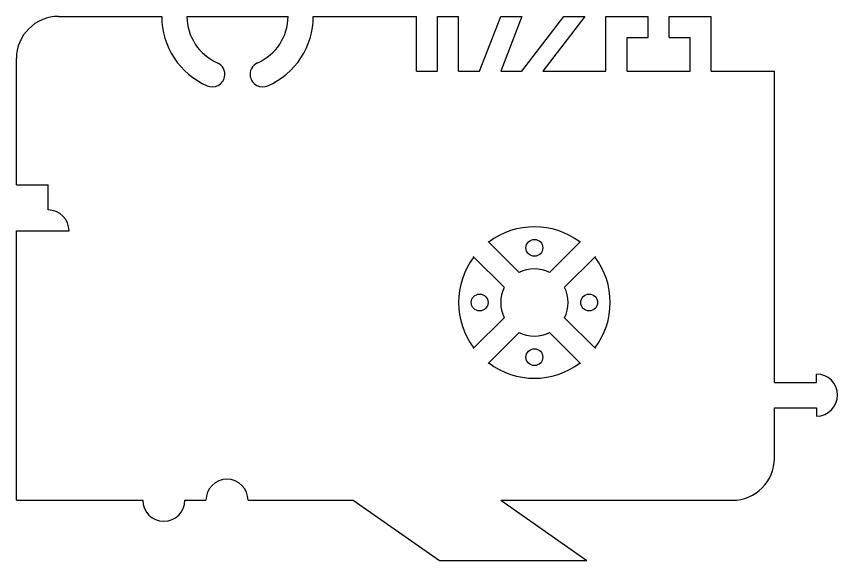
# Model space of a CAD drawing. Header units: millimetres. Extents: x 0 to 10993, y -927 to 3668.
# Drawn here: x 3766.3 to 3961.3, y 3538.6 to 3668 of the extents above; entities that cross this region are included whole.
import ezdxf

# ---------------------------------------------------------------- set-up
doc = ezdxf.new("R2010")
doc.units = ezdxf.units.MM
doc.header["$LTSCALE"] = 0.5

# ---------------------------------------------------------------- blocks, each defined once
blk = doc.blocks.new('*U43')
blk.add_circle((0, 0), 2)
blk = doc.blocks.new('*U44')
at = {"color": 0, "linetype": 'ByBlock', "lineweight": -2, "transparency": 16777216}
blk.add_blockref('*U43', (221.94, 3534.95), dxfattribs=at)
for p, rotation in [((208.94, 3521.95), 90), ((234.94, 3521.95), 270), ((221.94, 3508.95), 180)]:
    blk.add_blockref('*U43', p, dxfattribs=dict(at, rotation=rotation))

msp = doc.modelspace()

# ---------------------------------------------------------------- linework, layer by layer
for p, q in [((3776.29, 3667.97), (3800.79, 3667.97)), ((3806.79, 3667.97), (3830.79, 3667.97)), ((3836.79, 3667.97), (3861.29, 3667.97)), ((3861.29, 3654.97), (3861.29, 3667.97)), ((3866.29, 3654.97), (3866.29, 3667.97)), ((3866.29, 3667.97), (3871.29, 3667.97)), ((3871.29, 3654.97), (3871.29, 3667.97)), ((3876.29, 3654.97), (3881.29, 3667.97)), ((3886.29, 3667.97), (3881.29, 3654.97)), ((3881.29, 3667.97), (3886.29, 3667.97)), ((3886.29, 3654.97), (3896.29, 3667.97)), ((3901.29, 3667.97), (3891.29, 3654.97)), ((3896.29, 3667.97), (3901.29, 3667.97)), ((3906.29, 3654.97), (3906.29, 3667.97)), ((3906.29, 3667.97), (3916.29, 3667.97)), ((3916.29, 3662.97), (3916.29, 3667.97)), ((3921.29, 3662.97), (3921.29, 3667.97)), ((3921.29, 3667.97), (3931.29, 3667.97)), ((3931.29, 3654.97), (3931.29, 3667.97)), ((3911.29, 3654.97), (3911.29, 3662.97)), ((3911.29, 3662.97), (3916.29, 3662.97)), ((3921.29, 3662.97), (3926.29, 3662.97)), ((3926.29, 3654.97), (3926.29, 3662.97)), ((3766.29, 3627.97), (3766.29, 3657.97)), ((3861.29, 3654.97), (3866.29, 3654.97)), ((3871.29, 3654.97), (3876.29, 3654.97)), ((3881.29, 3654.97), (3886.29, 3654.97)), ((3891.29, 3654.97), (3906.29, 3654.97)), ((3911.29, 3654.97), (3926.29, 3654.97)), ((3931.29, 3654.97), (3946.29, 3654.97)), ((3946.29, 3580.97), (3946.29, 3654.97)), ((3766.29, 3627.97), (3773.79, 3627.97)), ((3773.79, 3621.97), (3773.79, 3627.97)), ((3766.29, 3552.97), (3766.29, 3616.97)), ((3766.29, 3616.97), (3773.79, 3616.97)), ((3773.79, 3616.97), (3778.79, 3616.97)), ((3878.33, 3614.47), (3885.68, 3607.11)), ((3892.89, 3607.11), (3900.25, 3614.47)), ((3874.79, 3610.93), (3882.15, 3603.58)), ((3896.43, 3603.58), (3903.78, 3610.93)), ((3874.79, 3589.01), (3882.15, 3596.36)), ((3896.43, 3596.36), (3903.78, 3589.01)), ((3878.33, 3585.47), (3885.68, 3592.83)), ((3892.89, 3592.83), (3900.25, 3585.47)), ((3956.29, 3580.97), (3956.29, 3582.97)), ((3946.29, 3580.97), (3956.29, 3580.97)), ((3946.29, 3562.97), (3946.29, 3574.97)), ((3946.29, 3574.97), (3956.29, 3574.97)), ((3956.29, 3574.97), (3956.29, 3572.97)), ((3766.29, 3552.97), (3796.29, 3552.97)), ((3806.29, 3552.97), (3811.29, 3552.97)), ((3821.29, 3552.97), (3846.29, 3552.97)), ((3846.29, 3552.97), (3866.77, 3538.63)), ((3881.29, 3552.97), (3901.77, 3538.63)), ((3881.29, 3552.97), (3936.29, 3552.97)), ((3866.77, 3538.63), (3901.77, 3538.63))]:
    msp.add_line(p, q)
for centre, radius, start, end in [((3776.29, 3657.97), 10, 90, 180), ((3818.79, 3667.97), 18, 180, 246.463), ((3818.79, 3667.97), 12, 180, 246.463), ((3818.79, 3667.97), 12, 293.5154, 0), ((3818.79, 3667.97), 18, 293.5154, 0), ((3812.8, 3654.22), 3, 348, 66.463), ((3824.77, 3654.22), 3, 113.5154, 192), ((3812.8, 3654.22), 3, 246.463, 348), ((3824.77, 3654.22), 3, 192, 293.5154), ((3773.79, 3616.97), 5, 0, 90), ((3889.29, 3599.97), 18, 52.9836, 127.0164), ((3889.29, 3599.97), 18, 142.9836, 217.0164), ((3889.29, 3599.97), 18, 322.9836, 37.0164), ((3889.29, 3599.97), 8, 63.21, 116.79), ((3889.29, 3599.97), 8, 153.21, 206.79), ((3889.29, 3599.97), 8, 333.21, 26.79), ((3889.29, 3599.97), 8, 243.21, 296.79), ((3889.29, 3599.97), 18, 232.9836, 307.0164), ((3956.29, 3577.97), 5, 270, 90), ((3936.29, 3562.97), 10, 270, 0), ((3816.29, 3552.97), 5, 0, 180), ((3801.29, 3552.97), 5, 180, 0)]:
    msp.add_arc(centre, radius, start, end)

# ---------------------------------------------------------------- block references
msp.add_blockref('*U44', (3667.35, 78.02))

doc.saveas('drawing.dxf')
